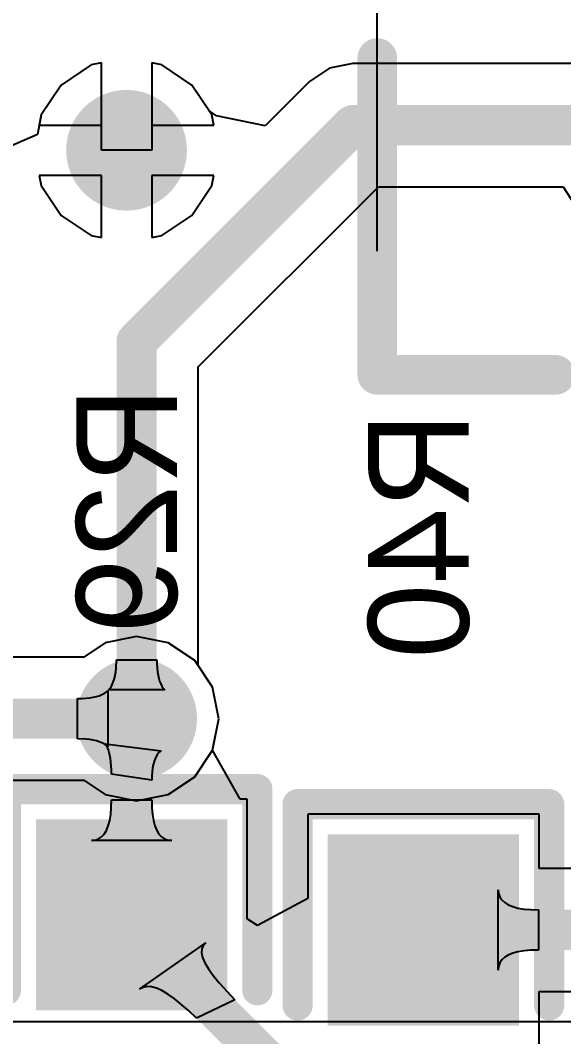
# Model space of a CAD drawing. Header units: millimetres. Extents: x -48 to 118, y -9 to 132.
# Drawn here: x 85.9 to 88.64, y 91.92 to 97.05 of the extents above; entities that cross this region are included whole.
import ezdxf

# ---------------------------------------------------------------- set-up
doc = ezdxf.new("R2010")
doc.units = ezdxf.units.MM
for name, color, linetype in [('BottomLayer', 5, 'Continuous'), ('BottomOverlay', 54, 'Continuous'), ('BottomPaste', 16, 'Continuous'), ('BottomSolder', 6, 'Continuous'), ('MultiLayer', 9, 'Continuous'), ('TopLayer', 1, 'Continuous'), ('TopSolder', 216, 'Continuous'), ('ViaHoleLayer', 16, 'Continuous')]:
    doc.layers.add(name, color=color, linetype=linetype)
doc.dimstyles.new('ISO-25', dxfattribs={"dimtxt": 2.5, "dimasz": 2.5, "dimexe": 1.25, "dimexo": 0.625, "dimtad": 1, "dimtxsty": 'Standard', "dimcen": 2.5, "dimadec": 0, "dimazin": 0, "dimtfac": 1, "dimtmove": 0, "dimatfit": 3, "dimfxl": 1, "dimarcsym": 0})

# ---------------------------------------------------------------- blocks, each defined once
blk = doc.blocks.new('R0603_B_81')
at = {"layer": 'BottomLayer'}
for points in [[(-0.381, -0.381), (0.381, -0.381), (-0.381, 0.381), (0.381, 0.381)], [(1.143, -0.381), (1.905, -0.381), (1.143, 0.381), (1.905, 0.381)]]:
    blk.add_solid(points, dxfattribs=at)
at = {"layer": 'BottomOverlay', "const_width": 0.1524}
for points in [[(-0.635, 0.635), (-0.635, -0.635)], [(-0.635, 0.635), (0.381, 0.635)], [(1.143, 0.635), (2.159, 0.635)], [(2.159, 0.635), (2.159, -0.635)], [(-0.635, -0.635), (0.381, -0.635)], [(1.143, -0.635), (2.159, -0.635)]]:
    blk.add_lwpolyline(points, dxfattribs=at)
at = {"layer": 'BottomOverlay', "const_width": 0.0762}
for points in [[(-0.6731, 0.635, 1), (-0.5969, 0.635, 1)], [(-0.6731, 0.635, 1), (-0.5969, 0.635, 1)], [(0.3429, 0.635, 1), (0.4191, 0.635, 1)], [(1.1049, 0.635, 1), (1.1811, 0.635, 1)], [(2.1209, 0.635, 1), (2.1971, 0.635, 1)], [(2.1209, 0.635, 1), (2.1971, 0.635, 1)], [(-0.6731, -0.635, 1), (-0.5969, -0.635, 1)], [(-0.6731, -0.635, 1), (-0.5969, -0.635, 1)], [(0.3429, -0.635, 1), (0.4191, -0.635, 1)], [(1.1049, -0.635, 1), (1.1811, -0.635, 1)], [(2.1209, -0.635, 1), (2.1971, -0.635, 1)], [(2.1209, -0.635, 1), (2.1971, -0.635, 1)]]:
    blk.add_lwpolyline(points, format="xyb", close=True, dxfattribs=at)
at = {"layer": 'BottomPaste'}
for points in [[(-0.381, -0.381), (0.381, -0.381), (-0.381, 0.381), (0.381, 0.381)], [(1.143, -0.381), (1.905, -0.381), (1.143, 0.381), (1.905, 0.381)]]:
    blk.add_solid(points, dxfattribs=at)
at = {"layer": 'BottomSolder'}
for points in [[(-0.4826, -0.4826), (0.4826, -0.4826), (-0.4826, 0.4826), (0.4826, 0.4826)], [(1.0414, -0.4826), (2.0066, -0.4826), (1.0414, 0.4826), (2.0066, 0.4826)]]:
    blk.add_solid(points, dxfattribs=at)
blk = doc.blocks.new('R0603_B_91')
at = {"layer": 'BottomLayer'}
for points in [[(-0.381, -0.381), (0.381, -0.381), (-0.381, 0.381), (0.381, 0.381)], [(1.143, -0.381), (1.905, -0.381), (1.143, 0.381), (1.905, 0.381)]]:
    blk.add_solid(points, dxfattribs=at)
at = {"layer": 'BottomOverlay', "const_width": 0.1524}
for points in [[(-0.635, 0.635), (-0.635, -0.635)], [(-0.635, 0.635), (0.381, 0.635)], [(1.143, 0.635), (2.159, 0.635)], [(2.159, 0.635), (2.159, -0.635)], [(-0.635, -0.635), (0.381, -0.635)], [(1.143, -0.635), (2.159, -0.635)]]:
    blk.add_lwpolyline(points, dxfattribs=at)
at = {"layer": 'BottomOverlay', "const_width": 0.0762}
for points in [[(-0.6731, 0.635, 1), (-0.5969, 0.635, 1)], [(-0.6731, 0.635, 1), (-0.5969, 0.635, 1)], [(0.3429, 0.635, 1), (0.4191, 0.635, 1)], [(1.1049, 0.635, 1), (1.1811, 0.635, 1)], [(2.1209, 0.635, 1), (2.1971, 0.635, 1)], [(2.1209, 0.635, 1), (2.1971, 0.635, 1)], [(-0.6731, -0.635, 1), (-0.5969, -0.635, 1)], [(-0.6731, -0.635, 1), (-0.5969, -0.635, 1)], [(0.3429, -0.635, 1), (0.4191, -0.635, 1)], [(1.1049, -0.635, 1), (1.1811, -0.635, 1)], [(2.1209, -0.635, 1), (2.1971, -0.635, 1)], [(2.1209, -0.635, 1), (2.1971, -0.635, 1)]]:
    blk.add_lwpolyline(points, format="xyb", close=True, dxfattribs=at)
at = {"layer": 'BottomPaste'}
for points in [[(-0.381, -0.381), (0.381, -0.381), (-0.381, 0.381), (0.381, 0.381)], [(1.143, -0.381), (1.905, -0.381), (1.143, 0.381), (1.905, 0.381)]]:
    blk.add_solid(points, dxfattribs=at)
at = {"layer": 'BottomSolder'}
for points in [[(-0.4826, -0.4826), (0.4826, -0.4826), (-0.4826, 0.4826), (0.4826, 0.4826)], [(1.0414, -0.4826), (2.0066, -0.4826), (1.0414, 0.4826), (2.0066, 0.4826)]]:
    blk.add_solid(points, dxfattribs=at)
blk = doc.blocks.new('J_SH1_0_T_1_LT_8A____B_158')
at = {"layer": 'BottomOverlay', "const_width": 0.2}
for points in [[(-1.5, 0.5), (-1.5, 2.1)], [(-1.5, 0.5), (-0.6, 0.5)]]:
    blk.add_lwpolyline(points, dxfattribs=at)
at = {"layer": 'BottomOverlay', "const_width": 0.1}
for points in [[(-1.55, 2.1, 1), (-1.45, 2.1, 1)], [(-1.55, 0.5, 1), (-1.45, 0.5, 1)], [(-1.55, 0.5, 1), (-1.45, 0.5, 1)], [(-0.65, 0.5, 1), (-0.55, 0.5, 1)]]:
    blk.add_lwpolyline(points, format="xyb", close=True, dxfattribs=at)
blk = doc.blocks.new('*D187')
at = {"color": 0, "lineweight": -2, "transparency": 16777216}
for p, q in [((87.702, 95.884), (87.702, 106.9357)), ((97.702, 95.884), (97.702, 106.9357)), ((90.202, 105.6857), (95.202, 105.6857))]:
    blk.add_line(p, q, dxfattribs=at)
at = {"color": 0, "transparency": 16777216}
for points in [[(90.202, 106.1024), (90.202, 105.269), (87.702, 105.6857)], [(95.202, 106.1024), (95.202, 105.269), (97.702, 105.6857)]]:
    blk.add_solid(points, dxfattribs=at)
at = {"layer": 'Defpoints', "color": 0, "transparency": 16777216}
for p in [(97.702, 105.6857), (87.702, 95.259), (97.702, 95.259)]:
    blk.add_point(p, dxfattribs=at)
at = {"color": 0, "transparency": 16777216, "insert": (92.702, 107.5607), "char_height": 2.5, "attachment_point": 5}
blk.add_mtext('10', dxfattribs=at)
blk = doc.blocks.new('*D195')
at = {"color": 0, "lineweight": -2, "transparency": 16777216}
for p, q in [((79.0796, 115.1077), (79.0796, 131.1494)), ((87.702, 110.1077), (79.0796, 115.1077)), ((87.702, 95.884), (87.702, 110.1077))]:
    blk.add_line(p, q, dxfattribs=at)
at = {"layer": 'Defpoints', "color": 0, "transparency": 16777216}
for p in [(79.0796, 120.1077), (87.702, 95.259), (45.339, 44.069)]:
    blk.add_point(p, dxfattribs=at)
at = {"color": 0, "transparency": 16777216, "insert": (76.9963, 125.9411), "char_height": 2.5, "attachment_point": 5, "rotation": 90}
blk.add_mtext('42,36', dxfattribs=at)
blk = doc.blocks.new('*D196')
at = {"color": 0, "lineweight": -2, "transparency": 16777216}
for p, q in [((93.5064, 116.4219), (93.5064, 132.0469)), ((100.357, 111.4219), (93.5064, 116.4219)), ((100.357, 95.884), (100.357, 111.4219))]:
    blk.add_line(p, q, dxfattribs=at)
at = {"layer": 'Defpoints', "color": 0, "transparency": 16777216}
for p in [(93.5064, 121.4219), (100.357, 95.259), (45.339, 44.069)]:
    blk.add_point(p, dxfattribs=at)
at = {"color": 0, "transparency": 16777216, "insert": (91.423, 127.0469), "char_height": 2.5, "attachment_point": 5, "rotation": 90}
blk.add_mtext('55,02', dxfattribs=at)

msp = doc.modelspace()

# ---------------------------------------------------------------- linework, layer by layer
at = {"layer": 'BottomLayer'}
for p, q in [((86.2578, 96.8237), (86.1066, 96.7226)), ((86.2578, 96.8237), (86.1066, 96.7226)), ((86.3092, 96.8339), (86.2578, 96.8237)), ((86.3092, 96.8339), (86.2578, 96.8237)), ((86.3092, 96.393), (86.3092, 96.8339)), ((86.3092, 96.393), (86.3092, 96.8339)), ((86.6146, 96.8237), (86.5632, 96.8339)), ((86.5632, 96.8339), (86.5632, 96.393)), ((86.6146, 96.8237), (86.5632, 96.8339)), ((86.5632, 96.8339), (86.5632, 96.393)), ((86.7658, 96.7226), (86.6146, 96.8237)), ((86.7658, 96.7226), (86.6146, 96.8237)), ((87.4603, 96.8071), (87.3595, 96.7397)), ((87.4603, 96.8071), (87.3595, 96.7397)), ((87.5792, 96.8308), (87.4603, 96.8071)), ((87.5792, 96.8308), (87.4603, 96.8071)), ((97.8408, 96.8308), (87.5792, 96.8308)), ((97.8408, 96.8308), (87.5792, 96.8308)), ((86.1066, 96.7226), (86.0055, 96.5714)), ((86.1066, 96.7226), (86.0055, 96.5714)), ((86.8529, 96.5924), (86.7658, 96.7226)), ((86.8529, 96.5924), (86.7658, 96.7226)), ((87.3595, 96.7397), (87.1367, 96.517)), ((87.3595, 96.7397), (87.1367, 96.517)), ((86.8895, 96.5668), (86.8529, 96.5924)), ((86.8895, 96.5668), (86.8529, 96.5924)), ((86.0055, 96.5714), (85.986, 96.4735)), ((86.0055, 96.5714), (85.986, 96.4735)), ((87.1367, 96.517), (86.8895, 96.5668)), ((87.1367, 96.517), (86.8895, 96.5668)), ((85.986, 96.4735), (85.7658, 96.3766)), ((85.986, 96.4735), (85.7658, 96.3766)), ((86.5632, 96.393), (86.3092, 96.393)), ((86.5632, 96.393), (86.3092, 96.393)), ((86.7978, 95.2991), (87.7079, 96.2092)), ((86.7978, 95.2991), (87.7079, 96.2092)), ((87.7079, 96.2092), (88.6401, 96.2092)), ((87.7079, 96.2092), (88.6401, 96.2092)), ((88.6401, 96.2092), (88.7669, 96.012)), ((88.6401, 96.2092), (88.7669, 96.012)), ((86.7978, 93.7892), (86.7978, 95.2991)), ((86.7978, 93.7892), (86.7978, 95.2991)), ((86.3838, 93.7784), (86.3854, 93.8207)), ((86.3854, 93.8207), (86.5886, 93.8207)), ((86.5886, 93.8207), (86.589, 93.7988)), ((86.3817, 93.7595), (86.3838, 93.7784)), ((86.589, 93.7988), (86.5923, 93.7595)), ((86.8698, 93.6814), (86.7978, 93.7892)), ((86.8698, 93.6814), (86.7978, 93.7892)), ((86.3708, 93.7115), (86.3752, 93.726)), ((86.3752, 93.726), (86.3789, 93.742)), ((86.3789, 93.742), (86.3817, 93.7595)), ((86.5923, 93.7595), (86.5951, 93.742)), ((86.5951, 93.742), (86.5988, 93.726)), ((86.5988, 93.726), (86.6032, 93.7115)), ((86.3448, 93.6679), (86.3525, 93.6766)), ((86.6292, 93.6679), (86.3448, 93.6679)), ((86.3525, 93.6766), (86.3594, 93.6868)), ((86.3594, 93.6868), (86.3655, 93.6984)), ((86.3655, 93.6984), (86.3708, 93.7115)), ((86.6032, 93.7115), (86.6085, 93.6984)), ((86.6085, 93.6984), (86.6146, 93.6868)), ((86.6146, 93.6868), (86.6215, 93.6766)), ((86.6215, 93.6766), (86.6292, 93.6679)), ((86.9014, 93.5228), (86.8698, 93.6814)), ((86.9014, 93.5228), (86.8698, 93.6814)), ((86.871, 93.3704), (86.9014, 93.5228)), ((86.871, 93.3704), (86.9014, 93.5228)), ((86.3339, 93.3877), (86.3277, 93.3966)), ((86.3277, 93.3966), (86.61, 93.361)), ((86.3394, 93.3774), (86.3339, 93.3877)), ((86.3442, 93.3656), (86.3394, 93.3774)), ((86.3484, 93.3524), (86.3442, 93.3656)), ((86.61, 93.361), (86.6011, 93.3532)), ((86.8699, 93.364), (86.871, 93.3704)), ((86.8699, 93.364), (86.871, 93.3704)), ((87.0097, 93.1164), (86.8699, 93.364)), ((87.0097, 93.1164), (86.8699, 93.364)), ((86.3519, 93.3377), (86.3484, 93.3524)), ((86.3548, 93.3215), (86.3519, 93.3377)), ((86.3597, 93.2643), (86.3548, 93.3215)), ((86.5749, 93.3061), (86.5707, 93.2905)), ((86.58, 93.3202), (86.5749, 93.3061)), ((86.5861, 93.3327), (86.58, 93.3202)), ((86.5931, 93.3437), (86.5861, 93.3327)), ((86.6011, 93.3532), (86.5931, 93.3437)), ((86.36, 93.2423), (86.3597, 93.2643)), ((86.5651, 93.2546), (86.5637, 93.2343)), ((86.5674, 93.2733), (86.5651, 93.2546)), ((86.5707, 93.2905), (86.5674, 93.2733)), ((86.5632, 93.2125), (86.36, 93.2423)), ((86.5637, 93.2343), (86.5632, 93.2125)), ((86.359, 93.0742), (86.36, 93.1134)), ((86.36, 93.1134), (86.5632, 93.1134)), ((86.5632, 93.1134), (86.5642, 93.0742)), ((87.0458, 93.1164), (87.0097, 93.1164)), ((87.0458, 93.1164), (87.0097, 93.1164)), ((87.0458, 92.5124), (87.0458, 93.1164)), ((87.0458, 92.5124), (87.0458, 93.1164)), ((86.3559, 93.0391), (86.359, 93.0742)), ((86.5642, 93.0742), (86.5673, 93.0391)), ((86.3437, 92.9814), (86.3509, 93.0082)), ((86.3509, 93.0082), (86.3559, 93.0391)), ((86.5673, 93.0391), (86.5723, 93.0082)), ((86.5723, 93.0082), (86.5795, 92.9814)), ((88.519, 93.0402), (87.3506, 93.0402)), ((87.3506, 93.0402), (87.3506, 92.6143)), ((88.519, 93.0402), (87.3506, 93.0402)), ((87.3506, 93.0402), (87.3506, 92.6143)), ((88.519, 92.7668), (88.519, 93.0402)), ((88.519, 92.7668), (88.519, 93.0402)), ((86.3234, 92.9401), (86.3346, 92.9587)), ((86.3346, 92.9587), (86.3437, 92.9814)), ((86.5795, 92.9814), (86.5886, 92.9587)), ((86.5886, 92.9587), (86.5998, 92.9401)), ((86.2584, 92.9071), (86.2777, 92.9092)), ((86.6648, 92.9071), (86.2584, 92.9071)), ((86.2777, 92.9092), (86.295, 92.9154)), ((86.295, 92.9154), (86.3102, 92.9257)), ((86.3102, 92.9257), (86.3234, 92.9401)), ((86.5998, 92.9401), (86.613, 92.9257)), ((86.613, 92.9257), (86.6282, 92.9154)), ((86.6282, 92.9154), (86.6455, 92.9092)), ((86.6455, 92.9092), (86.6648, 92.9071)), ((90.1192, 92.7668), (88.519, 92.7668)), ((90.1192, 92.7668), (88.519, 92.7668)), ((88.3128, 92.2528), (88.3128, 92.6592)), ((88.3128, 92.6592), (88.3148, 92.6399)), ((88.3148, 92.6399), (88.3209, 92.6226)), ((87.3506, 92.6143), (87.0966, 92.4785)), ((87.3506, 92.6143), (87.0966, 92.4785)), ((88.3209, 92.6226), (88.331, 92.6074)), ((88.331, 92.6074), (88.3453, 92.5942)), ((88.3453, 92.5942), (88.3636, 92.583)), ((88.3636, 92.583), (88.3859, 92.5739)), ((88.3859, 92.5739), (88.4123, 92.5667)), ((88.4123, 92.5667), (88.4428, 92.5617)), ((88.4428, 92.5617), (88.4773, 92.5586)), ((88.4773, 92.5586), (88.516, 92.5576)), ((88.516, 92.5576), (88.516, 92.3544)), ((87.0966, 92.4785), (87.0458, 92.5124)), ((87.0966, 92.4785), (87.0458, 92.5124)), ((86.5014, 92.1573), (86.8365, 92.3908)), ((86.8365, 92.3908), (86.8231, 92.3775)), ((86.8159, 92.3608), (86.8149, 92.3407)), ((86.8149, 92.3407), (86.8202, 92.3171)), ((86.8231, 92.3775), (86.8159, 92.3608)), ((88.3636, 92.329), (88.3453, 92.3178)), ((88.3859, 92.3381), (88.3636, 92.329)), ((88.4123, 92.3453), (88.3859, 92.3381)), ((88.4428, 92.3503), (88.4123, 92.3453)), ((88.4773, 92.3534), (88.4428, 92.3503)), ((88.516, 92.3544), (88.4773, 92.3534)), ((86.8202, 92.3171), (86.8317, 92.2901)), ((86.8317, 92.2901), (86.8495, 92.2596)), ((88.3209, 92.2894), (88.3148, 92.2721)), ((88.331, 92.3046), (88.3209, 92.2894)), ((88.3453, 92.3178), (88.331, 92.3046)), ((86.8495, 92.2596), (86.8736, 92.2257)), ((86.8736, 92.2257), (86.9039, 92.1884)), ((88.3148, 92.2721), (88.3128, 92.2528)), ((86.9039, 92.1884), (86.9832, 92.1034)), ((86.5192, 92.1662), (86.5014, 92.1573)), ((86.5394, 92.1699), (86.5192, 92.1662)), ((86.5621, 92.1683), (86.5394, 92.1699)), ((86.5871, 92.1615), (86.5621, 92.1683)), ((86.6147, 92.1495), (86.5871, 92.1615)), ((86.6446, 92.1322), (86.6147, 92.1495)), ((86.677, 92.1097), (86.6446, 92.1322)), ((88.519, 91.8718), (88.519, 92.1452)), ((88.519, 92.1452), (88.7984, 92.1452)), ((88.519, 91.8718), (88.519, 92.1452)), ((88.519, 92.1452), (88.7984, 92.1452)), ((86.7491, 92.0488), (86.677, 92.1097)), ((86.9832, 92.1034), (86.7888, 92.0106)), ((86.7888, 92.0106), (86.7491, 92.0488))]:
    msp.add_line(p, q, dxfattribs=at)
for points, const_width in [([(86.3346, 96.393, 1), (86.5378, 96.393, 1)], 0.2032), ([(87.5284, 96.52, 1), (87.63, 96.52, 1)], 0.1016), ([(87.5284, 96.52, 1), (87.63, 96.52, 1)], 0.1016), ([(86.4362, 95.4278, 1), (86.5378, 95.4278, 1)], 0.1016), ([(86.4362, 95.4278, 1), (86.5378, 95.4278, 1)], 0.1016), ([(86.3854, 93.5228, 1), (86.5886, 93.5228, 1)], 0.2032), ([(86.4362, 93.5228, 1), (86.5378, 93.5228, 1)], 0.1016), ([(86.4362, 93.5228, 1), (86.5378, 93.5228, 1)], 0.1016), ([(86.4108, 93.4974, 1), (86.5124, 93.4974, 1)], 0.1016), ([(86.4108, 93.4974, 1), (86.5124, 93.4974, 1)], 0.1016), ([(86.4108, 92.5322, 1), (86.5124, 92.5322, 1)], 0.1016), ([(86.4108, 92.5322, 1), (86.5124, 92.5322, 1)], 0.1016), ([(86.4108, 92.4814, 1), (86.5124, 92.4814, 1)], 0.1016), ([(86.4108, 92.4814, 1), (86.5124, 92.4814, 1)], 0.1016), ([(87.884, 92.456, 1), (87.9856, 92.456, 1)], 0.1016)]:
    msp.add_lwpolyline(points, format="xyb", close=True, dxfattribs=dict(at, const_width=const_width))
at = {"layer": 'BottomLayer', "const_width": 0.2032}
for points in [[(86.487, 95.4278), (87.5792, 96.52)], [(87.5792, 96.52), (97.8408, 96.52)], [(86.487, 93.5228), (86.487, 95.4278)], [(86.4616, 93.4974), (86.487, 93.5228)], [(86.4616, 92.5322), (86.4616, 93.4974)], [(86.4616, 92.4814), (86.4616, 92.5322)], [(86.4616, 92.4814), (87.9348, 91.0082)], [(87.9348, 92.456), (90.5764, 92.456)]]:
    msp.add_lwpolyline(points, dxfattribs=at)
at = {"layer": 'BottomSolder', "const_width": 0.3048}
for points in [[(86.2838, 96.393, 1), (86.5886, 96.393, 1)], [(86.3346, 93.5228, 1), (86.6394, 93.5228, 1)]]:
    msp.add_lwpolyline(points, format="xyb", close=True, dxfattribs=at)
at = {"layer": 'MultiLayer', "const_width": 0.2032}
for points in [[(86.3346, 96.393, 1), (86.5378, 96.393, 1)], [(86.3854, 93.5228, 1), (86.5886, 93.5228, 1)]]:
    msp.add_lwpolyline(points, format="xyb", close=True, dxfattribs=at)
at = {"layer": 'TopLayer'}
for p, q in [((86.2578, 96.8237), (86.1066, 96.7226)), ((86.3092, 96.8339), (86.2578, 96.8237)), ((86.3092, 96.52), (86.3092, 96.8339)), ((86.6146, 96.8237), (86.5632, 96.8339)), ((86.5632, 96.8339), (86.5632, 96.52)), ((86.7658, 96.7226), (86.6146, 96.8237)), ((86.1066, 96.7226), (86.0055, 96.5714)), ((86.8669, 96.5714), (86.7658, 96.7226)), ((86.0055, 96.5714), (85.9953, 96.52)), ((86.8771, 96.52), (86.8669, 96.5714)), ((85.9953, 96.52), (86.3092, 96.52)), ((86.5632, 96.52), (86.8771, 96.52)), ((86.3092, 96.266), (85.9953, 96.266)), ((85.9953, 96.266), (86.0055, 96.2146)), ((86.3092, 95.9521), (86.3092, 96.266)), ((86.8771, 96.266), (86.5632, 96.266)), ((86.5632, 96.266), (86.5632, 95.9521)), ((86.8669, 96.2146), (86.8771, 96.266)), ((86.0055, 96.2146), (86.1066, 96.0634)), ((86.7658, 96.0634), (86.8669, 96.2146)), ((86.1066, 96.0634), (86.2578, 95.9623)), ((86.6146, 95.9623), (86.7658, 96.0634)), ((86.2578, 95.9623), (86.3092, 95.9521)), ((86.5632, 95.9521), (86.6146, 95.9623)), ((86.487, 93.9372), (86.3284, 93.9056)), ((86.6456, 93.9056), (86.487, 93.9372)), ((86.3284, 93.9056), (86.2206, 93.8336)), ((86.78, 93.8158), (86.6456, 93.9056)), ((86.2206, 93.8336), (83.4006, 93.8336)), ((86.8698, 93.6814), (86.78, 93.8158)), ((86.3332, 93.6573), (86.3419, 93.665)), ((86.3419, 93.665), (86.3419, 93.3806)), ((86.9014, 93.5228), (86.8698, 93.6814)), ((86.1891, 93.6244), (86.211, 93.6248)), ((86.1891, 93.4212), (86.1891, 93.6244)), ((86.211, 93.6248), (86.2503, 93.6281)), ((86.2503, 93.6281), (86.2678, 93.6309)), ((86.2678, 93.6309), (86.2838, 93.6346)), ((86.2838, 93.6346), (86.2983, 93.639)), ((86.2983, 93.639), (86.3114, 93.6443)), ((86.3114, 93.6443), (86.323, 93.6504)), ((86.323, 93.6504), (86.3332, 93.6573)), ((86.8698, 93.3642), (86.9014, 93.5228)), ((86.2314, 93.4196), (86.1891, 93.4212)), ((86.2503, 93.4175), (86.2314, 93.4196)), ((86.2678, 93.4147), (86.2503, 93.4175)), ((86.2838, 93.411), (86.2678, 93.4147)), ((86.2983, 93.4066), (86.2838, 93.411)), ((86.3114, 93.4013), (86.2983, 93.4066)), ((86.323, 93.3952), (86.3114, 93.4013)), ((86.3332, 93.3883), (86.323, 93.3952)), ((86.3419, 93.3806), (86.3332, 93.3883)), ((86.78, 93.2298), (86.8698, 93.3642)), ((85.4033, 93.212), (86.2206, 93.212)), ((86.2206, 93.212), (86.3284, 93.14)), ((86.6456, 93.14), (86.78, 93.2298)), ((86.3284, 93.14), (86.487, 93.1084)), ((86.487, 93.1084), (86.6456, 93.14)), ((92.2535, 91.9922), (85.4605, 91.9922))]:
    msp.add_line(p, q, dxfattribs=at)
for points, const_width in [([(86.3346, 96.393, 1), (86.5378, 96.393, 1)], 0.2032), ([(86.3854, 93.5228, 1), (86.5886, 93.5228, 1)], 0.2032), ([(86.4362, 93.5228, 1), (86.5378, 93.5228, 1)], 0.1016)]:
    msp.add_lwpolyline(points, format="xyb", close=True, dxfattribs=dict(at, const_width=const_width))
at = {"layer": 'TopLayer', "const_width": 0.2032}
msp.add_lwpolyline([(83.1342, 93.5228), (86.487, 93.5228)], dxfattribs=at)
at = {"layer": 'TopSolder', "const_width": 0.3048}
for points in [[(86.2838, 96.393, 1), (86.5886, 96.393, 1)], [(86.3346, 93.5228, 1), (86.6394, 93.5228, 1)]]:
    msp.add_lwpolyline(points, format="xyb", close=True, dxfattribs=at)
at = {"layer": 'ViaHoleLayer', "const_width": 0.1016}
for points in [[(86.3854, 96.393, 1), (86.487, 96.393, 1)], [(86.4362, 93.5228, 1), (86.5378, 93.5228, 1)]]:
    msp.add_lwpolyline(points, format="xyb", close=True, dxfattribs=at)

# ---------------------------------------------------------------- block references
msp.add_blockref('J_SH1_0_T_1_LT_8A____B_158', (89.202, 94.759))
at = {"rotation": 90}
for name, p in [('R0603_B_81', (86.4616, 91.0082)), ('R0603_B_91', (87.9348, 90.932))]:
    msp.add_blockref(name, p, dxfattribs=at)

# ---------------------------------------------------------------- texts
at = {"layer": 'BottomOverlay', "text_generation_flag": 2}
for s, p in [('R29', (86.6902, 95.1992)), ('R40', (88.1634, 95.0722))]:
    msp.add_text(s, height=0.508, rotation=90, dxfattribs=at).set_placement(p)

# ---------------------------------------------------------------- dimensions: what is measured, and where the dimension line sits
for feature_location, offset, picture, middle in [((100.357, 95.259), (-6.8506, 26.1629), '*D196', (91.423, 127.0469)), ((87.702, 95.259), (-8.6223, 24.8487), '*D195', (76.9963, 125.9411))]:
    dim = msp.add_ordinate_dim(feature_location=feature_location, offset=offset, dtype=1, origin=(45.339, 44.069), dimstyle='ISO-25')
    dim.commit()
    dim.dimension.update_dxf_attribs({"geometry": picture, "text_midpoint": middle})
dim = msp.add_linear_dim(base=(97.702, 105.6857), p1=(87.702, 95.259), p2=(97.702, 95.259), angle=0, dimstyle='ISO-25')
dim.commit()
dim.dimension.update_dxf_attribs({"geometry": '*D187', "text_midpoint": (92.702, 107.5607)})

doc.saveas('drawing.dxf')
